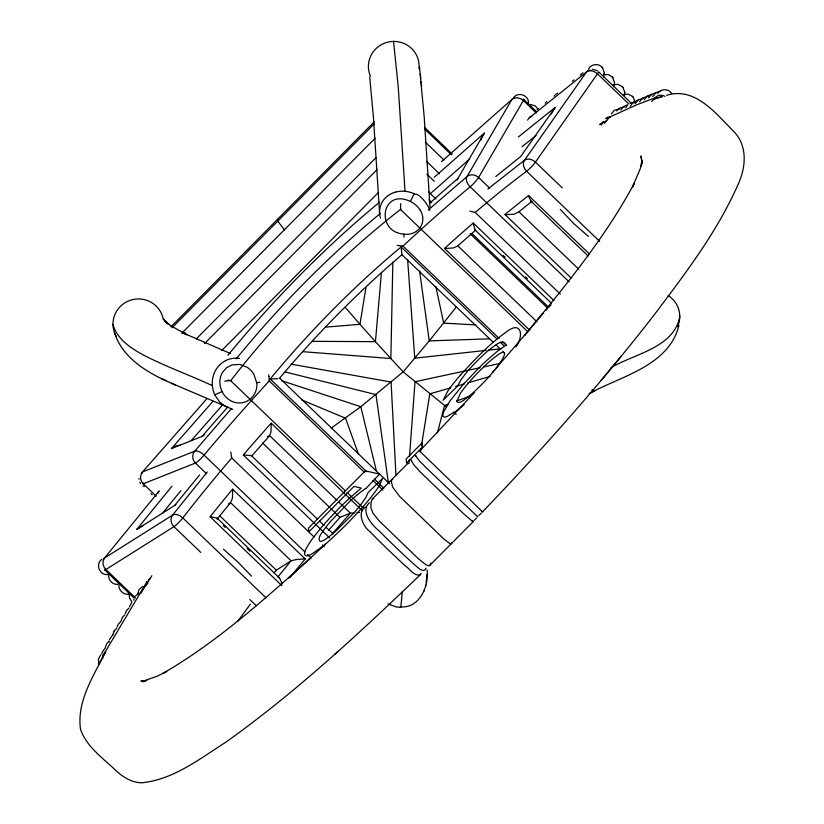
<?xml version="1.0" encoding="UTF-8"?>
<svg xmlns="http://www.w3.org/2000/svg" width="824" height="824" viewBox="0 0 824 824"><rect width="100%" height="100%" fill="white"/><g stroke="black" fill="none" stroke-linecap="round" stroke-linejoin="round"><path stroke-width="1.24" d="M679.8 316.292C674.454 347.81 634.037 353.743 610.914 367.782M107.882 574.503C99.745 575.842 94.822 563.956 101.898 559.3M118.11 584.329C112.785 585.091 107.769 579.869 108.799 574.575M129.049 594.042C123.682 595.628 118.244 589.5 118.944 585.38M131.778 601.695L129.512 598.008L129.255 594.217M400.526 207.473L400.711 203.662M392.852 262.228L390.854 358.522L403.163 371.861L446.484 407.005M229.34 380.791L230.679 380.688A351.374 117.719 -47.5 0 1 400.485 209.451L400.505 208.482M407.962 463.315L372.211 499.138L371.088 502.29L370.893 507.666L373.076 513.404L379.359 521.077L418.273 558.641L425.74 564.656L428.13 565.738L429.644 565.521L472.986 521.85L472.595 520.624M109.108 641.947L109.139 641.134M137.567 594.341L139.112 589.479L142.799 586.472M604.352 72.512L603.374 76.848M614.58 82.338L613.602 86.675M624.808 92.164L624.345 95.502M402.349 591.426L400.825 607.309L396.2 606.948L388.032 603.92M400.351 606.845C419.169 608.771 429.108 586.544 427.131 570.002M451.83 542.501L451.428 543.819L450.141 543.778L443.899 539.04L399.506 496.285L392.492 486.881L391.318 480.979L391.73 479.661L392.729 479.599M408.992 463.696L409.281 459.854M409.559 456.012L415.018 381.728L480.104 367.72M426.173 582.692L426.482 579.066M426.533 578.098L426.842 574.493M381.399 272.744L375.435 341.651L390.854 358.522L302.604 351.663M641.731 160.474L642.287 163.811L640.948 155.942L641.731 160.474L641.196 166.324L642.061 161.638L640.197 168.858L632.471 187.079L634.521 182.835C604.837 238.414 564.275 287.226 524.363 335.646L542.882 313.398L539.823 317.086M101.774 653.937L101.888 653.133M113.001 634.583L113.722 631.946M120.984 621.234L122.477 617.186L124.743 614.92M133.766 600.263L133.879 599.46M365.928 287.648L359.964 324.326L375.435 341.651L312.42 341.332M420.611 450.893L421.023 448.359M421.435 445.825L429.809 393.862L450.728 387.816M480.66 140.44L480.794 139.74M105.513 646.778L106.842 643.554L109.108 641.268M117.07 627.136L118.44 623.892L120.706 621.626M125.197 613.674L126.587 610.419L128.853 608.164M129.358 606.866L131.768 602.375M171.969 486.222L136.805 529.338L175.914 504.679M480.876 139.38L484.275 133.117L457.917 178.447L452.294 183.299A391.565 55.548 -46.2 0 0 429.891 203.044M430.89 563.049L429.809 565.398M437.441 432.755L444.538 405.532L448.132 404.193M551.369 114.093L551.658 113.135M678.945 325.501C668.872 365.547 622.182 375.847 590.478 392.883L594.712 390.803L589.181 393.584M425.503 586.235L425.853 585.143M424.206 590.973L424.556 589.871M630.226 106.368L633.501 101.867L638.095 100.394M102.083 652.33L105.472 647.623M426.07 568.158C424.051 574.163 417.459 567.005 414.884 565.027C402.318 553.841 390.298 542.068 378.36 530.213C371.233 524.445 360.243 510.705 369.44 502.784M109.448 639.527L112.867 634.81M635.067 103.742L638.157 99.807L643.554 98.365M551.781 112.785L555.17 107.45L520.727 156.478L495.739 176.542M639.64 101.764L642.73 97.829L648.138 96.398M644.111 99.9L647.221 95.965L651.815 94.513M421.177 573.257L420.137 574.894C358.584 633.934 295.806 692.253 226.27 741.899C200.067 758.502 173.504 779.761 141.532 782.8C131.84 782.512 123.394 777.403 116.421 771.006C103.381 758.399 86.705 747.193 80.536 729.353C76.436 701.389 93.699 675.804 105.554 651.846L98.499 664.947M420.219 210.182A20.497 17.798 29.1 0 0 412.69 202.694C408.725 201.849 412.216 198.584 412.978 196.236C415.564 188.037 429.438 205.67 429.778 210.553M652.721 96.552L655.863 92.607L660.457 91.176M611.326 114.011L614.333 110.261L619.73 108.809M621.008 109.942L622.769 107.244L626.992 104.906M625.776 107.738L627.538 105.039M657.614 93.637C660.498 88.518 668.676 88.436 671.684 93.472M213.035 401.237L171.423 448.586L202.148 436.37L204.733 434.557M648.581 97.922L651.599 94.214L656.192 92.772M114.351 630.772L116.74 628.259M113.578 632.214L114.474 630.535M588.46 69.134C590.736 64.159 598.069 62.984 601.819 66.95M102.588 658.52A8.456 7.406 28.8 0 1 104.72 652.721L147.187 581.414M515.906 346.904C523.961 336.357 521.736 319.64 506.142 332.093C489.034 344.278 474.49 359.676 460.4 375.157M546.302 310.215L547.569 308.052A400.227 56.774 -46.2 0 1 551.122 304.88M151.884 575.719L140.852 593.198M527.576 120.098L529.029 118.028L586.544 71.945A8.456 5.675 51.3 0 1 591.364 70.4M237.662 621.461L250.331 604.198M402.318 255.121L493.349 342.351M600.851 124.815L603.333 121.489M456.527 306.724L429.263 340.889L403.163 371.861L360.809 406.716L331.207 428.099M174.564 505.545L199.624 474.902M616.579 110.89L620.256 107.79L624.231 107.12M217.567 518.523L230.411 502.784L228.32 504.103M278.11 576.666L290.954 560.928L276.318 570.156A400.227 56.774 -46.2 0 0 274.073 572.886M100.703 654.895L98.386 659.365L98.921 664.175M420.631 451.923L419.663 451.099L482.534 511.858C542.779 448.946 600.737 383.737 654.174 314.912C685.032 273.908 716.726 232.553 737.655 185.359C746.194 167.705 748.141 144.633 732.464 130.202C715.397 112.816 694.457 86.469 666.616 95.337M159.279 490.888L104.535 558.003A8.456 4.151 39.2 0 0 103.515 560.207M162.39 513.352L180.847 490.733M135.27 596.205L138.957 593.198M621.543 355.875L601.087 380.503M207.287 471.967L172.566 515.134L104.535 558.003A8.456 7.272 57.8 0 0 105.915 569.508L135.517 597.936M527.03 332.433L493.133 371.655M202.148 436.37L207.576 430.077A391.565 55.548 -46.2 0 1 227.733 407.087M251.65 456.125L269.551 435.742L267.275 436.648M332.381 533.643L350.282 513.27L340.003 517.359A400.227 56.774 -46.2 0 0 328.735 530.12M604.239 123.456L609.925 116.926L636.643 104.864L654.998 97.809A8.456 8.096 72 0 1 665.061 96.398M206.989 398.6L142.562 471.915A8.456 2.493 41.3 0 0 142.14 473.419M191.292 440.562L222.552 404.975M231.482 408.488L194.711 451.181L142.562 471.915A8.456 7.993 68.3 0 0 143.273 483.791L156.21 496.223M651.702 101.517L654.998 97.809M513.671 97.541C518.142 91.351 528.895 95.378 528.534 102.846M474.696 392.255L419.653 451.068M545.231 103.175L546.837 101.486M554.047 96.109L554.83 95.275M580.23 75.128L582.887 72.8M365.959 488.467L379.555 474.14L365.269 470.823L308.444 528.122L308.928 531.81L354.001 486.366L361.262 488.086L350.416 497.387A49.007 6.953 -46.2 0 0 339.189 508.171L328.56 519.336A46.762 6.633 -46.2 0 0 320.793 528.205L316.612 533.344A56.022 7.952 -46.2 0 0 312.811 538.309L311.678 539.864A50.892 7.22 -46.2 0 0 307.27 546.59C306.023 548.856 302.058 555.428 306.786 555.932A60.368 8.57 -46.2 0 0 312.502 553.553L322.884 546.178A49.553 7.025 -46.2 0 0 330.455 539.72L343.629 527.226A75.406 10.702 -46.2 0 0 349.932 520.84L363.6 506.08A48.008 6.808 -46.2 0 0 371.82 496.192A50.079 7.107 -46.2 0 0 374.137 493.174A47.689 6.767 -46.2 0 0 379.411 485.48L382.563 478.394L368.122 492.536L365.619 497.881L360.057 505.709A29.52 4.192 -46.2 0 1 354.032 512.806L336.45 530.501A32.239 4.573 -46.2 0 1 330.826 535.312L326.86 538.299A36.905 5.232 -46.2 0 1 322.905 540.699C316.972 543.902 319.238 535.281 321.71 533.107A32.661 4.635 -46.2 0 1 325.974 527.092A30.735 4.357 -46.2 0 1 330.826 521.18L349.057 502.115A32.527 4.614 -46.2 0 1 356.854 495.09M537.207 109.407L538.031 108.541M572.196 81.36L574.071 79.856M217.124 519.244L217.237 518.234L279.624 578.139L282.241 583.845M481.35 513.033L478.981 515.494M476.602 517.956L474.222 520.418M170.877 326.871L374.24 121.797M172.02 327.777L374.487 123.61M181.702 333.329L375.075 138.329M196.267 338.901L376.177 157.477M204.558 343.587L377.341 169.353M221.718 350.53L378.463 192.466M136.805 529.338L142.912 525.712M288.41 578.098L325.459 544.273M307.311 561.051L310.288 558.373C263.762 599.872 216.908 642.154 162.699 673.527L166.767 671.395L157.384 676.123L142.202 681.479L146.775 680.49L141.11 681.087L143.335 681.386M334.565 654.503L338.025 651.393M458.01 245.707L475.314 230.411M104.72 652.721L105.853 651.702M171.423 448.586L175.512 446.062L180.013 445.228M428.305 209.935L467.053 176.552L511.786 99.591A8.456 4.223 48.6 0 1 513.98 98.458M441.427 161.689L511.786 99.591A8.456 7.231 30.2 0 1 523.333 100.538L536.269 112.97M434.238 177.273L484.275 133.117M428.799 191.91A8.456 4.223 48.6 0 0 430.375 193.661L469.32 159.29M143.675 587.09L147.867 583.433M420.137 574.894C413.988 576.45 409.497 568.436 404.821 565.47C393.038 554.449 381.255 543.397 370.089 531.758C363.147 526.907 356.627 512.188 365.547 506.976M487.87 189.026L524.497 160.247L586.544 71.945A8.456 6.159 35.1 0 1 597.472 73.82L628.928 104.03M519.13 211.644L531.748 201.509M518.327 136.98L555.17 107.45M522.035 146.724L536.012 135.527M372.355 498.994L373.705 498.592M251.814 456.033L317.662 519.336M148.588 579.684L150.081 578.644M599.45 124.383L606.588 120.737M555.654 94.42L557.611 93.256M475.829 230.092L475.057 229.968L551.235 303.067M259.89 382.336L256.645 382.614L253.833 374.106L250.939 370.316L247.293 367.298L239.784 364.424L232.131 364.877L226.466 367.762L222.15 372.808L220.399 377.135L219.781 381.79L220.266 386.518L222.006 391.534L214.796 394.871A26.502 25.297 84.3 0 1 213.313 375.703A24.699 23.783 83.2 0 1 225.58 360.706M605.918 118.821L609.925 116.926M601.953 124.537L601.263 124.857M630.206 103.216L634.181 102.547M456.537 401.072L469.742 396.169M613.066 84.862L617.866 84.316L622.285 86.602M623.294 94.688L628.104 94.142L632.513 96.418M182.681 333.246L185.143 332.474M472.986 521.85L463.191 513.352L420.343 472.049L413.617 464.592L411.022 460.008L411.712 460.256M604.002 74.665L608.225 74.613L612.047 76.776M455.651 386.394L464.273 383.902M467.96 382.841L490.115 376.434M457.917 178.447L457.227 180.065M483.853 366.907L500.127 363.405M486.15 350.375L414.771 358.183L407.612 259.457M488.694 350.097L500.168 348.84M531.851 201.314L530.852 201.015L588.14 256.027M325.459 327.107L359.964 324.326L345.225 307.342M224.746 381.1L228.289 380.853M354.753 512.713L350.478 513.208L338.643 501.909M464.169 404.563A48.987 6.953 -46.2 0 1 461.986 406.407A47.524 6.747 -46.2 0 1 456.022 411.135L447.03 416.522A63.757 9.043 -46.2 0 1 444.291 417.088L442.89 416.182L443.096 412.824L449.739 401.237L463.129 384.592L478.641 368.194A49.1 6.963 -46.2 0 1 486.778 360.407L498.18 350.602L505.967 345.174C503.227 337.274 493.772 346.77 489.878 349.222A31.446 4.46 -46.2 0 0 478.847 359.233A34.68 4.923 -46.2 0 0 476.035 362.055L471.967 366.33A26.852 3.811 -46.2 0 0 465.735 373.447L460.709 380.142L457.588 386.075L443.147 400.217L447.669 391.328A42.539 6.036 -46.2 0 1 460.338 375.229M277.904 378.618L270.19 379.009L366.793 471.781M357.214 512.559L359.635 512.435M278.09 577.418L279.491 578.005M489.394 338.839L429.263 340.889L419.581 270.921M530.522 104.473L535.25 105.925L538.082 109.149M499.138 338.406L402.977 246.067L397.086 245.367M475.623 324.883L443.693 323.132L435.865 286.659M592.456 69.288L597.266 70.699M403.935 234.078C375.013 232.224 381.347 187.522 410.476 201.489M560.33 294.168L475.211 212.438L469.855 211.171M143.376 681.304L141.192 680.912L143.335 681.829M291.057 364.136L391.091 382.068L395.953 475.397M232.656 409.322L171.351 383.212M285.104 371.933L375.981 394.624L388.495 483.595M281.447 380.647L360.809 406.716L376.527 471.565M301.677 399.908L345.555 418.221L358.553 454.395M230.339 353.475L182.866 332.865L187.141 334.843L171.165 325.974L165.027 321.442L169.023 324.481L164.12 319.908L167.396 323.76L163.667 319.166M212.304 385.611C189.602 375.105 165.964 366.68 143.737 355.185C130.944 348.253 116.967 339.22 112.95 324.326M114.371 332.329C121.705 356.174 144.252 370.954 165.871 380.657M161.607 378.69L175.574 385.158M227.105 407.499L219.853 402.287L214.776 394.871M142.974 485.861L144.385 486.582M588.449 236.447L573.813 223.665L560.289 209.399M453.324 412.175L456.259 414.39M530.811 200.984L528.73 196.4A16.82 6.788 -79.1 0 1 528.606 195.566A357.935 50.779 -46.2 0 0 504.988 214.498L571.269 278.131M251.897 455.662L243.945 454.941A16.799 2.482 -3.8 0 0 243.286 454.951A357.935 50.779 -46.2 0 1 271.22 423.165L362.375 510.705M333.308 533.839L326.016 527.36M223.386 549.134L238.054 562.236L251.547 576.172M416.161 456.063L415.358 455.528L419.138 460.544L426.811 468.392L477.796 516.885L477.518 516.267M152.141 494.863L150.967 493.555M475.026 229.948L473.306 223.654A16.799 4.851 -84.4 0 1 473.264 223.036A357.935 50.779 -46.2 0 0 444.497 248.436L529.853 330.393M217.217 518.214L211.026 516.772A16.82 4.717 -7.6 0 0 210.099 516.741M599.326 72.502L630.782 102.701M562.256 187.893L535.425 162.122A8.456 6.159 35.1 0 0 524.497 160.247A8.456 6.396 53.4 0 0 526.618 171.248L599.707 241.432M528.596 195.576L589.273 253.844M578.778 269.273L518.976 211.85L513.929 214.312L505.988 214.621A16.82 9.229 -5.2 0 1 504.999 214.487M489.683 188.16L478.589 177.5A8.456 7.231 30.2 0 0 467.053 176.552A8.456 5.222 50.3 0 0 470.113 186.811L569.054 281.808M424.525 127.37L452.201 153.944M424.772 129.193L451.511 154.871M425.431 142.212L443.94 159.99M426.564 161.37L439.532 173.823M426.863 174.163L434.289 181.29M473.264 223.047L554.006 300.585M503.248 255.45L505.112 257.232M525.527 276.843L527.381 278.625M430.375 193.661L435.927 198.986M471.987 233.614L548.732 307.301M470.195 233.758L547.569 308.052M428.882 199.861L431.663 202.519M536.96 321.813L457.887 245.892L453.231 247.983L445.073 248.467A16.789 7.035 -1.9 0 1 444.497 248.436M400.485 209.451L527.957 331.866M502.836 341.95L506.533 345.503M270.169 379.009A351.621 117.801 -47.5 0 1 401.144 246.942L496.893 338.901M500.312 342.187L503.732 345.462M496.141 345.029L500.776 349.479M502.64 351.261L504.494 353.053M279.954 378.474L389.484 483.647M374.487 479.166L383.891 488.199M268.964 376.681L269.242 380.925L364.476 472.379M372.798 480.371L382.964 490.136M230.679 380.688L345.225 490.671M347.069 492.453L351.693 496.882M352.621 497.768L363.703 508.418M336.964 500.302L269.675 435.68L271.003 431.735L271.24 423.752A16.789 4.542 88.1 0 0 271.209 423.176M262.64 443.065L329.909 507.666M330.754 508.47L340.003 517.359M319.527 521.118L324.162 525.578M243.296 454.951L329.61 537.835M230.782 452.118L231.74 457.959L314.088 537.021M322.411 545.024L324.265 546.796M304.849 551.874L204.064 455.095A8.456 3.615 39.9 0 0 194.711 451.181A8.456 7.993 68.3 0 0 195.412 463.057L206.505 473.707M307.62 554.542L311.317 558.085M281.829 585.596L210.12 516.73A357.935 50.779 -46.2 0 1 232.584 489.188L305.21 558.94A357.935 50.779 -46.2 0 0 290.007 577.439M219.555 515.639L276.318 570.156M223.314 525.609L225.148 527.37M247.169 548.516L249.93 551.163M266.08 597.894L182.815 517.936A8.456 5.026 37.8 0 0 172.566 515.134A8.456 7.272 57.8 0 0 173.946 526.649L200.778 552.41M249.816 599.491L256.285 605.712M104.751 569.93L134.291 598.286M523.642 99.251L536.537 111.683M482.03 511.241L482.596 511.879M633.192 97.191L635.036 101.991M622.965 87.365L624.839 92.669M612.737 77.538L614.611 82.843M602.509 67.712L604.373 73.017M632.43 96.336L633.347 97.356M622.202 86.51L623.119 87.529M611.964 76.684L612.891 77.703M601.736 66.868L602.653 67.887M284.723 230.195L277.77 221.141L277.534 219.318M401.947 255.131L401.144 246.953M139.781 482.225L140.554 483.554M222.006 391.534L223.252 393.728A20.497 19.518 70.8 0 0 231.06 400.917A18.509 17.798 81.5 0 0 249.291 399.794A18.509 17.798 81.5 0 0 256.81 382.594M393.522 41.396L398.188 86.221L405.027 191.271M419.488 67.105L424.185 116.699L430.015 207.174M369.677 76.848L373.447 117.482L379.524 212.396A25.771 23.051 20.2 0 0 380.513 218.072M268.758 374.786L268.943 376.434M421.177 81.792L421.62 86.16M420.333 73.903L420.786 78.321M139.029 478.517L139.04 479.28M668.079 295.507A25.369 24.988 -0.7 0 1 677.616 326.664M592.25 389.474A24.699 22.258 31.1 0 1 591.9 389.937M116.545 336.82A25.369 24.895 -13.6 0 1 129.523 300.564A25.369 24.895 -13.6 0 1 163.276 319.454M225.539 360.624A25.163 24.236 83.9 0 1 234.953 358.183A25.771 24.802 87.9 0 1 239.506 358.409M370.398 76.066A25.369 24.844 -8.9 0 1 390.03 41.705A25.369 24.844 -8.9 0 1 418.973 68.691M395.366 192.136A26.502 23.319 21.2 0 1 414.287 193.702M395.376 192.167A24.699 22.021 23 0 0 381.399 203.559A25.163 22.475 22.6 0 0 379.565 212.396M420.24 210.172A18.509 16.449 23.8 0 1 420.312 227.342A18.509 16.449 23.8 0 1 403.935 234.232A6.458 1.03 -84.2 0 0 404.007 237.147M279.501 378.288A360.16 119.14 -47.5 0 1 401.731 254.915M228.67 380.039A15.172 2.616 -2.1 0 1 228.104 380.07M400.752 208.451A15.172 1.288 89.4 0 1 400.732 209.286M236.251 358.801A359.758 119.016 -47.5 0 1 380.492 213.354M227.898 355.34A384.581 127.226 -47.5 0 1 379.514 202.24M356.844 495.111A37.492 5.315 -46.2 0 1 365.99 488.436M493.277 371.758A33.259 4.717 -46.2 0 1 479.733 386.446L475.139 390.875A28.603 4.058 -46.2 0 1 469.907 395.52L464.386 399.784A33.434 4.738 -46.2 0 1 461.378 401.649L458.731 402.576L457.341 401.937A66.002 9.363 -46.2 0 1 457.114 400.835L460.266 393.614A31.652 4.491 -46.2 0 1 462.213 390.792A32.538 4.614 -46.2 0 1 464.602 387.651L465.457 386.569A29.613 4.202 -46.2 0 1 471.338 379.679L477.137 373.468A41.571 5.902 -46.2 0 1 480.938 369.616L485.686 365.011A31.889 4.522 -46.2 0 1 492.165 359.254L497.84 354.876A32.847 4.656 -46.2 0 1 501.981 352.466L504.381 352.569A50.439 7.159 -46.2 0 1 504.597 353.424A47.782 6.777 -46.2 0 1 501.816 360.119L499.2 364.115A32.63 4.625 -46.2 0 1 493.267 371.768M143.016 482.73A8.456 1.205 -46.2 0 0 143.273 483.791L195.412 463.057A8.456 1.205 -46.2 0 0 204.064 455.095A357.935 50.779 -46.2 0 1 269.242 380.925M402.977 246.067A357.935 50.779 -46.2 0 1 470.113 186.811A8.456 1.205 -46.2 0 0 478.589 177.5L523.333 100.538A8.456 1.205 -46.2 0 0 522.684 99.56M104.689 569.466A8.456 1.205 -46.2 0 0 105.915 569.508L173.946 526.649A8.456 1.205 -46.2 0 0 182.815 517.936A357.935 50.779 -46.2 0 1 231.74 457.959M475.211 212.438A357.935 50.779 -46.2 0 1 526.618 171.248A8.456 1.205 -46.2 0 0 535.425 162.122L597.472 73.82A8.456 1.205 -46.2 0 0 598.399 71.616M305.23 558.929A16.82 3.656 -5.6 0 0 304.241 558.929L296.218 559.548L291.13 560.835L230.576 502.671L232.44 498.17L232.677 490.228A16.82 6.994 89.5 0 0 232.574 489.199M158.26 493.092A8.456 4.151 39.2 0 1 158.713 491.403M529.358 117.626A8.456 5.675 51.3 0 1 531.841 116.38M146.6 582.558A9.002 5.191 38 0 1 146.991 581.342M606.042 118.296A9.002 6.685 53 0 1 610.224 117.111M421.909 443.096L406.088 459.05L406.613 463.098L422.444 447.144L421.909 443.096M662.094 96.614L653.638 99.158L662.094 96.614"/></g></svg>
